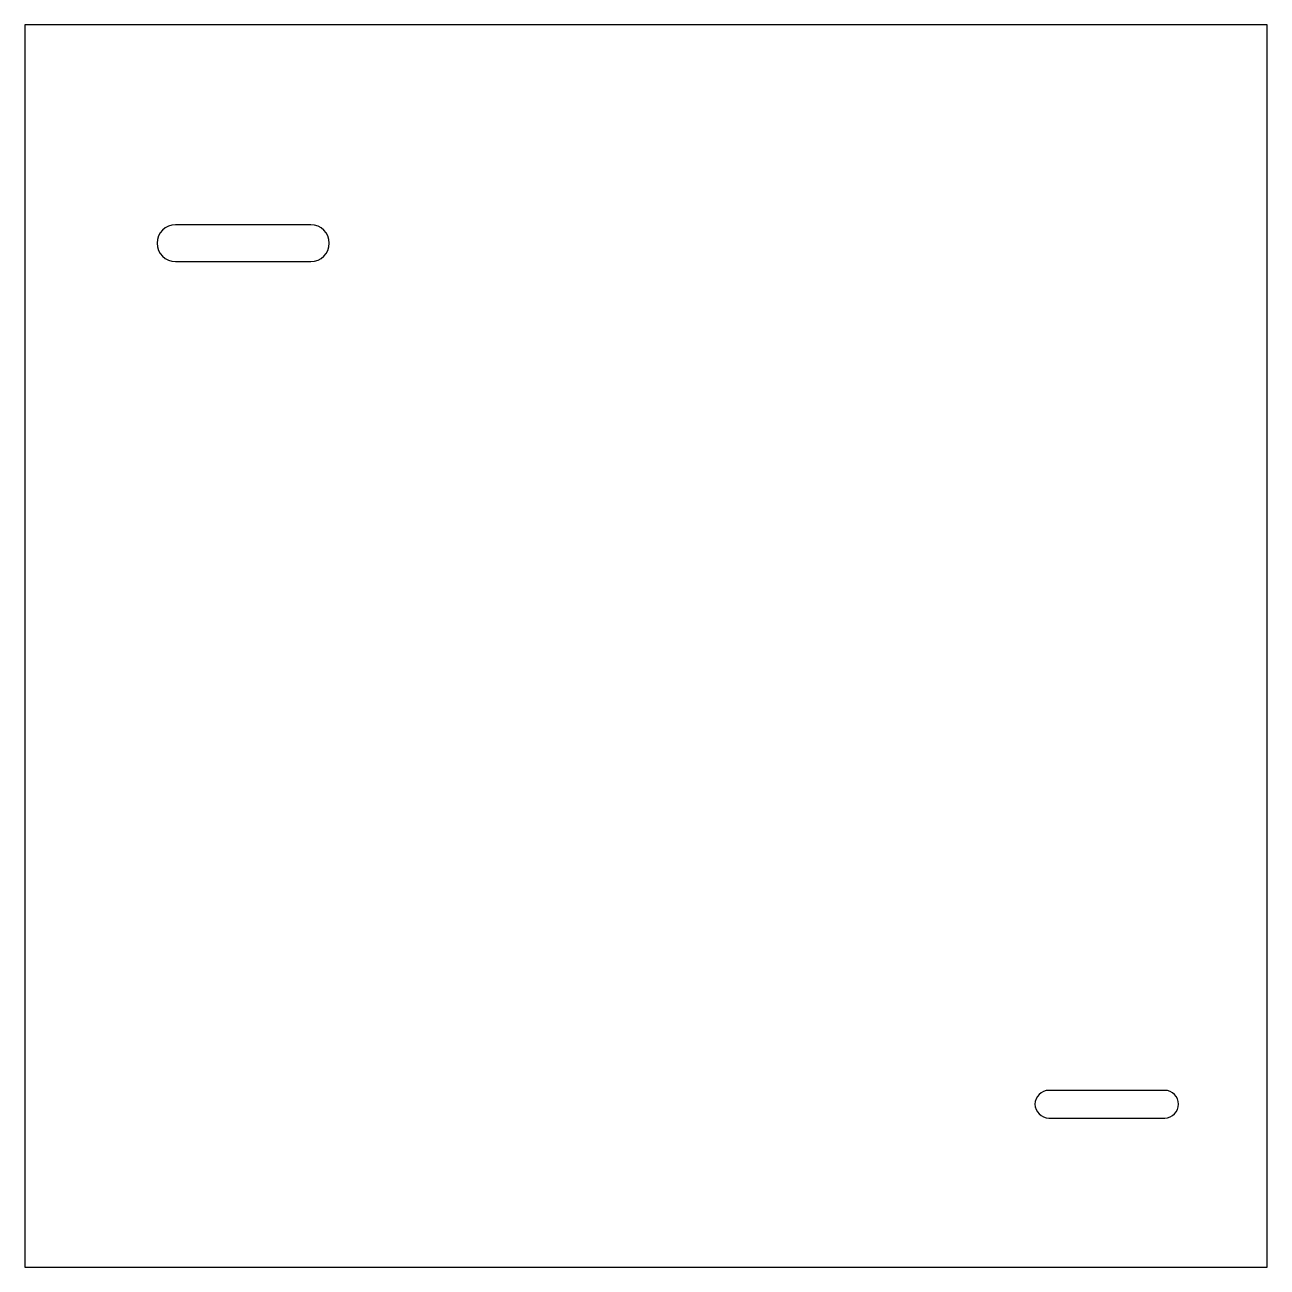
# Model space of a CAD drawing. Header units: millimetres. Extents: x -197 to 6, y -196 to 6.
import ezdxf

# ---------------------------------------------------------------- set-up
doc = ezdxf.new("R2010")
doc.units = ezdxf.units.MM
doc.layers.get('0').update_dxf_attribs({"linetype": 'CONTINUOUS'})

msp = doc.modelspace()

# ---------------------------------------------------------------- linework, layer by layer
msp.add_lwpolyline([(-196.5, 5.5), (-196.5, -196.5), (5.5, -196.5), (5.5, 5.5)], close=True)
for points in [[(-150, -33, 1), (-150, -27), (-172, -27, 1), (-172, -33)], [(-30, -167.75, 1), (-30, -172.25), (-11.15, -172.25, 1), (-11.15, -167.75)]]:
    msp.add_lwpolyline(points, format="xyb", close=True)

doc.saveas('drawing.dxf')
